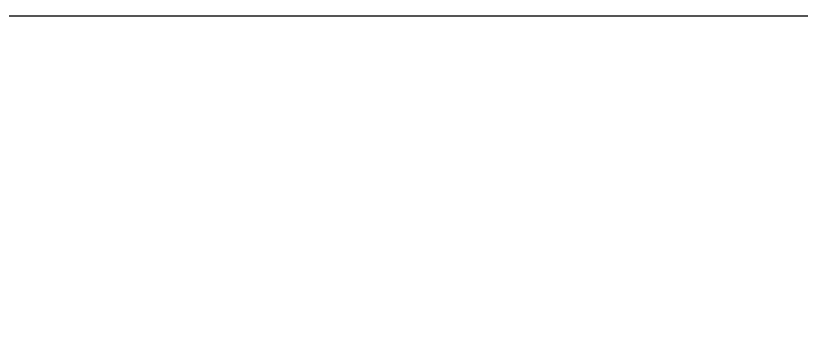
# Model space of a CAD drawing. Extents: x 522289 to 1051641, y 88514 to 354674.
# Drawn here: x 800137 to 870423, y 325308 to 354674 of the extents above; entities that cross this region are included whole.
import ezdxf
from ezdxf.xclip import XClip

# ---------------------------------------------------------------- set-up
doc = ezdxf.new("R2010")
doc.units = 0
doc.header["$LTSCALE"] = 1000
doc.header["$MEASUREMENT"] = 0
doc.linetypes.add('X5', pattern=[3, 2, -1])
doc.layers.get('0').update_dxf_attribs({"linetype": 'CONTINUOUS'})
doc.layers.add('_0', color=7, linetype='CONTINUOUS')
doc.layers.add('JMD', color=7, linetype='CONTINUOUS')

# ---------------------------------------------------------------- blocks, each defined once
blk = doc.blocks.new('122')
at = {"layer": 'JMD', "color": 251, "linetype": 'Continuous', "flags": 128}
for points in [[(381812.874, 3083540.941), (381803.925, 3083534.898), (381830.931, 3083494.91), (381839.146, 3083500.493), (381836.932, 3083503.752), (381837.656, 3083504.245)], [(381778.445, 3083506.577), (381788.384, 3083512.81), (381785.504, 3083517.408), (381775.562, 3083511.173)]]:
    blk.add_lwpolyline(points, close=True, dxfattribs=at)
at = {"layer": 'JMD', "color": 251, "linetype": 'Continuous', "elevation": 0.992, "flags": 128}
for points in [[(381798.598, 3083510.438), (381811.739, 3083518.531), (381813.772, 3083515.354), (381800.673, 3083507.194)], [(381800.673, 3083507.194), (381813.748, 3083515.34), (381815.555, 3083512.492), (381802.524, 3083504.223)]]:
    blk.add_lwpolyline(points, close=True, dxfattribs=at)
at = {"layer": 'JMD', "color": 251, "linetype": 'X5', "flags": 128}
blk.add_lwpolyline([(381808.481, 3083494.834), (381808.141, 3083494.623), (381794.161, 3083516.664)], dxfattribs=at)

msp = doc.modelspace()

# ---------------------------------------------------------------- linework, layer by layer
at = {"layer": '_0'}
msp.add_lwpolyline([(742335, 354674), (1051641, 354674), (1051641, 182139), (742335, 182139)], close=True, dxfattribs=at)

# ---------------------------------------------------------------- block references
ref = msp.add_blockref('122', (-380970008, -3083187842), dxfattribs=dict(xscale=1000, yscale=1000, zscale=1000))
XClip(ref).set_block_clipping_path([(381775.6996074108, 3083464.9797603586), (381825.1996074108, 3083508.0297603589)])

doc.saveas('drawing.dxf')
